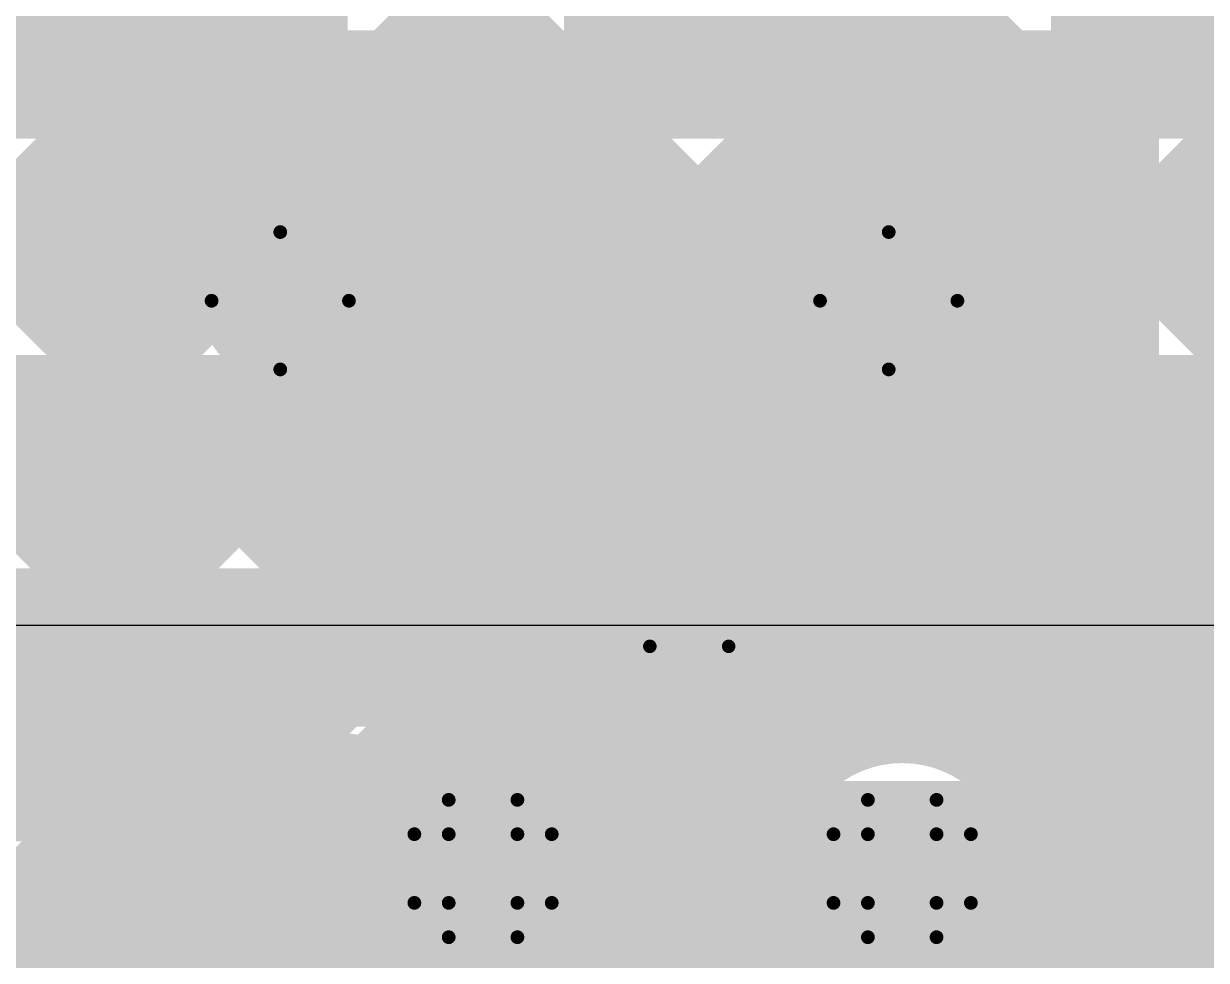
# Model space of a CAD drawing. Header units: millimetres. Extents: x 13 to 259, y -2 to 326.
# Drawn here: x 86.601 to 90.975, y 130.56 to 134.025 of the extents above; entities that cross this region are included whole.
import ezdxf

# ---------------------------------------------------------------- set-up
doc = ezdxf.new("R2010")
doc.units = ezdxf.units.MM
for name, color, linetype in [('BottomLayer', 5, 'Continuous'), ('BottomSolder', 6, 'Continuous'), ('ConnectLayer', 7, 'Continuous'), ('DrillDrawing', 1, 'Continuous'), ('Mechanical14', 56, 'Continuous'), ('Mechanical15', 56, 'Continuous'), ('Mechanical2', 216, 'Continuous'), ('Mechanical34', 56, 'Continuous'), ('MidLayer1', 16, 'Continuous'), ('MidLayer2', 76, 'Continuous'), ('MidLayer3', 90, 'Continuous'), ('MidLayer4', 156, 'Continuous'), ('MidLayer5', 130, 'Continuous'), ('MidLayer6', 216, 'Continuous'), ('MultiLayer', 9, 'Continuous'), ('TopLayer', 1, 'Continuous'), ('TopOverlay', 2, 'Continuous'), ('TopPaste', 8, 'Continuous'), ('TopSolder', 216, 'Continuous')]:
    doc.layers.add(name, color=color, linetype=linetype)

# ---------------------------------------------------------------- blocks, each defined once
blk = doc.blocks.new('SOP65P640X120_8N_149')
at = {"layer": 'Mechanical14', "const_width": 0.1}
for points in [[(2.2, 1.5), (2.2, -1.5)], [(2.2, -1.5), (-2.2, -1.5)]]:
    blk.add_lwpolyline(points, dxfattribs=at)
at = {"layer": 'Mechanical14', "const_width": 0.05}
blk.add_lwpolyline([(2.175, -1.5, 1), (2.225, -1.5, 1)], format="xyb", close=True, dxfattribs=at)
blk.add_lwpolyline([(2.175, -1.5, 1), (2.225, -1.5, 1)], format="xyb", close=True, dxfattribs=at)
at = {"layer": 'Mechanical15', "const_width": 0.05}
for points in [[(3.9, 1.8), (3.9, -1.8)], [(3.9, -1.8), (-3.9, -1.8)]]:
    blk.add_lwpolyline(points, dxfattribs=at)
at = {"layer": 'Mechanical15', "const_width": 0.025}
blk.add_lwpolyline([(3.8875, -1.8, 1), (3.9125, -1.8, 1)], format="xyb", close=True, dxfattribs=at)
blk.add_lwpolyline([(3.8875, -1.8, 1), (3.9125, -1.8, 1)], format="xyb", close=True, dxfattribs=at)
at = {"layer": 'TopLayer'}
blk.add_solid([(2.15, -1.2), (3.65, -1.2), (2.15, -0.75), (3.65, -0.75)], dxfattribs=at)
at = {"layer": 'TopPaste'}
blk.add_solid([(2.15, -1.2), (3.65, -1.2), (2.15, -0.75), (3.65, -0.75)], dxfattribs=at)
at = {"layer": 'TopSolder'}
for points in [[(2.0484, -0.6516), (3.7516, -0.6516), (2.0484, 0.0016), (3.7516, 0.0016)], [(2.0484, -1.3016), (3.7516, -1.3016), (2.0484, -0.6484), (3.7516, -0.6484)]]:
    blk.add_solid(points, dxfattribs=at)
blk = doc.blocks.new('SOP65P490X110_8N_151')
at = {"layer": 'Mechanical14', "const_width": 0.1}
for points in [[(-1.5, 1.5), (-1.5, -1.5)], [(1.5, -1.5), (-1.5, -1.5)]]:
    blk.add_lwpolyline(points, dxfattribs=at)
at = {"layer": 'Mechanical14', "const_width": 0.05}
blk.add_lwpolyline([(-1.525, -1.5, 1), (-1.475, -1.5, 1)], format="xyb", close=True, dxfattribs=at)
blk.add_lwpolyline([(-1.525, -1.5, 1), (-1.475, -1.5, 1)], format="xyb", close=True, dxfattribs=at)
at = {"layer": 'Mechanical15', "const_width": 0.05}
for points in [[(-3.2, 1.8), (-3.2, -1.8)], [(3.2, -1.8), (-3.2, -1.8)]]:
    blk.add_lwpolyline(points, dxfattribs=at)
at = {"layer": 'Mechanical15', "const_width": 0.025}
blk.add_lwpolyline([(-3.2125, -1.8, 1), (-3.1875, -1.8, 1)], format="xyb", close=True, dxfattribs=at)
blk.add_lwpolyline([(-3.2125, -1.8, 1), (-3.1875, -1.8, 1)], format="xyb", close=True, dxfattribs=at)
at = {"layer": 'TopLayer'}
blk.add_solid([(-2.95, -1.2), (-1.45, -1.2), (-2.95, -0.75), (-1.45, -0.75)], dxfattribs=at)
at = {"layer": 'TopOverlay', "const_width": 0.2}
for points in [[(-1.125, 1.5), (-1.125, -1.5)], [(1.125, -1.5), (-1.125, -1.5)]]:
    blk.add_lwpolyline(points, dxfattribs=at)
at = {"layer": 'TopOverlay', "const_width": 0.1}
blk.add_lwpolyline([(-1.175, -1.5, 1), (-1.075, -1.5, 1)], format="xyb", close=True, dxfattribs=at)
blk.add_lwpolyline([(-1.175, -1.5, 1), (-1.075, -1.5, 1)], format="xyb", close=True, dxfattribs=at)
at = {"layer": 'TopPaste'}
blk.add_solid([(-2.95, -1.2), (-1.45, -1.2), (-2.95, -0.75), (-1.45, -0.75)], dxfattribs=at)
at = {"layer": 'TopSolder'}
for points in [[(-3.0516, -0.6516), (-1.3484, -0.6516), (-3.0516, 0.0016), (-1.3484, 0.0016)], [(-3.0516, -1.3016), (-1.3484, -1.3016), (-3.0516, -0.6484), (-1.3484, -0.6484)]]:
    blk.add_solid(points, dxfattribs=at)

msp = doc.modelspace()

# ---------------------------------------------------------------- linework, layer by layer
at = {"layer": 'BottomLayer'}
for points, const_width in [([(87.4001, 133, 1), (87.7001, 133, 1)], 0.3), ([(89.6501, 133, 1), (89.9501, 133, 1)], 0.3), ([(88.175, 130.9, 1), (88.425, 130.9, 1)], 0.25), ([(89.725, 130.9, 1), (89.975, 130.9, 1)], 0.25)]:
    msp.add_lwpolyline(points, format="xyb", close=True, dxfattribs=dict(at, const_width=const_width))
at = {"layer": 'BottomSolder', "const_width": 0.3516}
for points in [[(88.1242, 130.9, 1), (88.4758, 130.9, 1)], [(87.3492, 130.25, 1), (87.7008, 130.25, 1)]]:
    msp.add_lwpolyline(points, format="xyb", close=True, dxfattribs=at)
at = {"layer": 'ConnectLayer', "const_width": 0.4}
for points in [[(80.8629, 136.36), (86.9362, 130.2867)], [(80.8629, 136.36), (86.9362, 130.2867)], [(82.5598, 136.36), (87.1798, 131.74)], [(83.4083, 136.36), (86.9311, 132.8373)], [(83.4083, 136.36), (86.9311, 132.8373)], [(83.4083, 136.36), (88.2787, 131.4896)], [(83.6649, 127.7884), (92.2366, 136.36)], [(83.6649, 127.7884), (92.2366, 136.36)], [(83.7228, 130.3918), (89.691, 136.36)], [(83.7228, 130.3918), (89.691, 136.36)], [(84.1847, 131.7022), (88.8425, 136.36)], [(84.2569, 136.36), (87.1321, 133.4847)], [(84.2569, 136.36), (87.1321, 133.4847)], [(84.2569, 136.36), (88.8769, 131.74)], [(85.071, 131.74), (89.691, 136.36)], [(85.1054, 136.36), (89.993, 131.4724)], [(85.1054, 136.36), (89.993, 131.4724)], [(85.1054, 136.36), (89.9327, 131.5327)], [(85.8345, 133.3521), (88.8425, 136.36)], [(85.8345, 133.3521), (88.8425, 136.36)], [(85.9195, 131.74), (90.5395, 136.36)], [(85.9539, 136.36), (89.1753, 133.1387)], [(85.9539, 136.36), (89.1753, 133.1387)], [(85.9539, 136.36), (90.5739, 131.74)], [(86.768, 131.74), (91.388, 136.36)], [(86.8025, 136.36), (89.5666, 133.5959)], [(86.8025, 136.36), (89.5666, 133.5959)], [(86.8025, 136.36), (91.4225, 131.74)], [(86.9998, 132.35), (86.9998, 136.36)], [(87.5998, 132.35), (87.5998, 136.36)], [(87.6166, 131.74), (92.2366, 136.36)], [(87.651, 136.36), (95.0356, 128.9754)], [(87.651, 136.36), (95.0356, 128.9754)], [(87.651, 136.36), (95.0356, 128.9754)], [(87.7777, 133.5982), (90.5395, 136.36)], [(87.7777, 133.5982), (90.5395, 136.36)], [(88.1733, 133.1453), (91.388, 136.36)], [(88.1733, 133.1453), (91.388, 136.36)], [(88.1998, 132.35), (88.1998, 136.36)], [(88.2346, 131.5095), (93.0851, 136.36)], [(88.4995, 136.36), (91.5124, 133.3471)], [(88.4995, 136.36), (91.5124, 133.3471)], [(88.4995, 136.36), (95.3751, 129.4844)], [(88.7998, 132.35), (88.7998, 136.36)], [(89.3136, 131.74), (93.9336, 136.36)], [(89.3998, 132.35), (89.3998, 136.36)], [(89.9998, 132.35), (89.9998, 136.36)], [(90.0921, 131.67), (94.7822, 136.36)], [(90.2136, 133.4885), (93.0851, 136.36)], [(90.2136, 133.4885), (93.0851, 136.36)], [(90.4218, 132.8482), (93.9336, 136.36)], [(90.4218, 132.8482), (93.9336, 136.36)], [(90.5998, 132.35), (90.5998, 136.36)], [(91.0107, 131.74), (95.6307, 136.36)], [(68.24, 133.7997), (151.36, 133.7997)], [(68.24, 133.1997), (151.36, 133.1997)], [(90.8855, 130.7663), (93.2828, 133.1636)], [(90.8855, 130.7663), (93.2828, 133.1636)], [(85.9397, 132.9801), (90.0115, 128.9083)], [(85.9397, 132.9801), (90.0115, 128.9083)], [(89.9092, 131.487), (91.4102, 132.9881)], [(89.9092, 131.487), (91.4102, 132.9881)], [(84.2526, 130.0731), (86.9519, 132.7724)], [(84.2526, 130.0731), (86.9519, 132.7724)], [(90.396, 132.7665), (96.743, 126.4194)], [(90.396, 132.7665), (96.743, 126.4194)], [(68.24, 132.5997), (100.2611, 132.5997)], [(87.5638, 130.8387), (89.3116, 132.5865)], [(87.5638, 130.8387), (89.3116, 132.5865)], [(88.0348, 132.5821), (89.3716, 131.2453)], [(88.0348, 132.5821), (89.3716, 131.2453)], [(90.3955, 131.1249), (91.7215, 132.4508)], [(90.3955, 131.1249), (91.7215, 132.4508)], [(85.6236, 132.4478), (87.2832, 130.7882)], [(85.6236, 132.4478), (87.2832, 130.7882)], [(84.4679, 129.4399), (87.4048, 132.3767)], [(84.4679, 129.4399), (87.4048, 132.3767)], [(87.3873, 132.3811), (90.3065, 129.4618)], [(87.3873, 132.3811), (90.3065, 129.4618)], [(88.0639, 130.4903), (89.9519, 132.3783)], [(88.0639, 130.4903), (89.9519, 132.3783)], [(89.9387, 132.3752), (97.3998, 124.9142)], [(89.9387, 132.3752), (97.3998, 124.9142)], [(81.5107, 132.35), (100.0114, 132.35)], [(82.0507, 131.81), (89.162, 131.81)], [(83.6649, 127.7884), (87.6866, 131.81)], [(84.4679, 129.4399), (86.838, 131.81)], [(85.4129, 131.81), (86.9362, 130.2867)], [(86.2614, 131.81), (87.2832, 130.7882)], [(87.1098, 131.81), (88.72, 130.1998)], [(87.5638, 130.8387), (88.5351, 131.81)], [(87.9583, 131.81), (88.72, 131.0483)], [(88.8069, 131.81), (88.9844, 131.6324)], [(88.8792, 131.5272), (89.162, 131.81)], [(84.3831, 131.74), (87.792, 131.74)], [(88.8081, 131.74), (89.342, 131.74)], [(90.3581, 131.74), (91.85, 131.74)], [(84.2154, 128.3388), (87.0766, 131.2)], [(84.3831, 131.2), (87.792, 131.2)], [(86.0228, 131.2), (86.9362, 130.2866)], [(86.8713, 131.2), (87.2832, 130.7881)], [(88.8081, 131.2), (89.342, 131.2)], [(90.3581, 131.2), (91.85, 131.2)], [(90.3955, 131.1248), (90.4707, 131.2)], [(90.8856, 130.7663), (91.3193, 131.2)], [(91.1139, 131.2), (91.85, 130.4639)], [(88.0639, 130.4903), (88.7201, 131.1464)], [(88.72, 130.0144), (88.72, 131.1444)], [(90.4225, 131.0429), (90.626, 130.8394)], [(90.4225, 131.0429), (90.626, 130.8394)], [(90.4225, 131.0429), (90.626, 130.8394)], [(87.5639, 130.8387), (87.7173, 130.9921)], [(90.4339, 130.985), (99.95, 130.985)], [(90.4804, 130.985), (90.626, 130.8394)], [(90.8855, 130.7663), (91.1042, 130.985)], [(88.8897, 130.8787), (89.6235, 130.1448)], [(88.5545, 130.1323), (89.263, 130.8409)], [(88.5545, 130.1323), (89.263, 130.8409)], [(88.5545, 130.1323), (89.263, 130.8408)], [(88.5529, 130.3669), (89.2628, 129.657)]]:
    msp.add_lwpolyline(points, dxfattribs=at)
at = {"layer": 'ConnectLayer'}
for points, const_width in [([(88.1901, 133, 1), (86.9101, 133, 1)], 0.4), ([(88.1901, 133, 1), (86.9101, 133, 1)], 0.4), ([(90.4401, 133, 1), (89.1601, 133, 1)], 0.4), ([(90.4401, 133, 1), (89.1601, 133, 1)], 0.4), ([(87.6777, 133.5982, 1), (87.8777, 133.5982, 1)], 0.2), ([(87.6777, 133.5982, 1), (87.8777, 133.5982, 1)], 0.2), ([(89.4666, 133.5959, 1), (89.6666, 133.5959, 1)], 0.2), ([(89.4666, 133.5959, 1), (89.6666, 133.5959, 1)], 0.2), ([(87.0322, 133.4847, 1), (87.2321, 133.4847, 1)], 0.2), ([(87.0322, 133.4847, 1), (87.2321, 133.4847, 1)], 0.2), ([(90.1136, 133.4885, 1), (90.3136, 133.4885, 1)], 0.2), ([(90.1136, 133.4885, 1), (90.3136, 133.4885, 1)], 0.2), ([(88.0733, 133.1453, 1), (88.2733, 133.1453, 1)], 0.2), ([(88.0733, 133.1453, 1), (88.2733, 133.1453, 1)], 0.2), ([(89.0753, 133.1387, 1), (89.2753, 133.1387, 1)], 0.2), ([(89.0753, 133.1387, 1), (89.2753, 133.1387, 1)], 0.2), ([(86.8101, 133, 1), (87.0101, 133, 1)], 0.2), ([(86.8101, 133, 1), (87.0101, 133, 1)], 0.2), ([(88.0901, 133, 1), (88.2901, 133, 1)], 0.2), ([(88.0901, 133, 1), (88.2901, 133, 1)], 0.2), ([(89.0601, 133, 1), (89.2601, 133, 1)], 0.2), ([(89.0601, 133, 1), (89.2601, 133, 1)], 0.2), ([(90.3401, 133, 1), (90.5401, 133, 1)], 0.2), ([(90.3401, 133, 1), (90.5401, 133, 1)], 0.2), ([(90.3218, 132.8482, 1), (90.5218, 132.8482, 1)], 0.2), ([(90.3218, 132.8482, 1), (90.5218, 132.8482, 1)], 0.2), ([(86.8311, 132.8373, 1), (87.0311, 132.8373, 1)], 0.2), ([(86.8311, 132.8373, 1), (87.0311, 132.8373, 1)], 0.2), ([(86.8519, 132.7724, 1), (87.0519, 132.7724, 1)], 0.2), ([(86.8519, 132.7724, 1), (87.0519, 132.7724, 1)], 0.2), ([(90.296, 132.7665, 1), (90.496, 132.7665, 1)], 0.2), ([(90.296, 132.7665, 1), (90.496, 132.7665, 1)], 0.2), ([(87.9348, 132.5821, 1), (88.1348, 132.5821, 1)], 0.2), ([(87.9348, 132.5821, 1), (88.1348, 132.5821, 1)], 0.2), ([(89.2116, 132.5865, 1), (89.4116, 132.5865, 1)], 0.2), ([(89.2116, 132.5865, 1), (89.4116, 132.5865, 1)], 0.2), ([(87.2873, 132.3811, 1), (87.4873, 132.3811, 1)], 0.2), ([(87.2873, 132.3811, 1), (87.4873, 132.3811, 1)], 0.2), ([(87.3048, 132.3767, 1), (87.5048, 132.3767, 1)], 0.2), ([(87.3048, 132.3767, 1), (87.5048, 132.3767, 1)], 0.2), ([(89.8387, 132.3752, 1), (90.0387, 132.3752, 1)], 0.2), ([(89.8387, 132.3752, 1), (90.0387, 132.3752, 1)], 0.2), ([(89.8519, 132.3783, 1), (90.0519, 132.3783, 1)], 0.2), ([(89.8519, 132.3783, 1), (90.0519, 132.3783, 1)], 0.2), ([(86.8998, 132.35, 1), (87.0998, 132.35, 1)], 0.2), ([(87.4998, 132.35, 1), (87.6998, 132.35, 1)], 0.2), ([(88.0998, 132.35, 1), (88.2998, 132.35, 1)], 0.2), ([(88.6998, 132.35, 1), (88.8998, 132.35, 1)], 0.2), ([(89.2998, 132.35, 1), (89.4998, 132.35, 1)], 0.2), ([(89.8998, 132.35, 1), (90.0998, 132.35, 1)], 0.2), ([(90.4998, 132.35, 1), (90.6998, 132.35, 1)], 0.2), ([(86.738, 131.81, 1), (86.938, 131.81, 1)], 0.2), ([(87.0098, 131.81, 1), (87.2098, 131.81, 1)], 0.2), ([(87.5866, 131.81, 1), (87.7866, 131.81, 1)], 0.2), ([(87.8583, 131.81, 1), (88.0583, 131.81, 1)], 0.2), ([(88.4351, 131.81, 1), (88.6351, 131.81, 1)], 0.2), ([(88.7069, 131.81, 1), (88.9069, 131.81, 1)], 0.2), ([(89.062, 131.81, 1), (89.262, 131.81, 1)], 0.2), ([(89.062, 131.81, 1), (89.262, 131.81, 1)], 0.2), ([(86.668, 131.74, 1), (86.868, 131.74, 1)], 0.2), ([(87.0798, 131.74, 1), (87.2798, 131.74, 1)], 0.2), ([(87.5166, 131.74, 1), (87.7166, 131.74, 1)], 0.2), ([(87.692, 131.74, 1), (87.892, 131.74, 1)], 0.2), ([(87.692, 131.74, 1), (87.892, 131.74, 1)], 0.2), ([(87.692, 131.74, 1), (87.892, 131.74, 1)], 0.2), ([(88.7081, 131.74, 1), (88.9081, 131.74, 1)], 0.2), ([(88.7081, 131.74, 1), (88.9081, 131.74, 1)], 0.2), ([(88.7081, 131.74, 1), (88.9081, 131.74, 1)], 0.2), ([(88.7769, 131.74, 1), (88.9769, 131.74, 1)], 0.2), ([(89.2136, 131.74, 1), (89.4136, 131.74, 1)], 0.2), ([(89.242, 131.74, 1), (89.442, 131.74, 1)], 0.2), ([(89.242, 131.74, 1), (89.442, 131.74, 1)], 0.2), ([(89.242, 131.74, 1), (89.442, 131.74, 1)], 0.2), ([(90.2581, 131.74, 1), (90.4581, 131.74, 1)], 0.2), ([(90.2581, 131.74, 1), (90.4581, 131.74, 1)], 0.2), ([(90.2581, 131.74, 1), (90.4581, 131.74, 1)], 0.2), ([(90.4739, 131.74, 1), (90.6739, 131.74, 1)], 0.2), ([(90.9107, 131.74, 1), (91.1107, 131.74, 1)], 0.2), ([(89.9921, 131.67, 1), (90.1921, 131.67, 1)], 0.2), ([(88.8844, 131.6324, 1), (89.0844, 131.6324, 1)], 0.2), ([(89.8327, 131.5327, 1), (90.0327, 131.5327, 1)], 0.2), ([(88.1346, 131.5095, 1), (88.3346, 131.5095, 1)], 0.2), ([(88.1787, 131.4896, 1), (88.3787, 131.4896, 1)], 0.2), ([(88.7782, 131.5262, 1), (88.9782, 131.5262, 1)], 0.2), ([(88.7792, 131.5272, 1), (88.9792, 131.5272, 1)], 0.2), ([(88.7792, 131.5272, 1), (88.9792, 131.5272, 1)], 0.2), ([(88.1489, 131.4878, 1), (88.3489, 131.4878, 1)], 0.2), ([(88.1489, 131.4878, 1), (88.3489, 131.4878, 1)], 0.2), ([(88.1489, 131.4878, 1), (88.3489, 131.4878, 1)], 0.2), ([(88.2512, 131.4878, 1), (88.4512, 131.4878, 1)], 0.2), ([(88.2512, 131.4878, 1), (88.4512, 131.4878, 1)], 0.2), ([(88.2512, 131.4878, 1), (88.4512, 131.4878, 1)], 0.2), ([(89.6989, 131.4878, 1), (89.8989, 131.4878, 1)], 0.2), ([(89.6989, 131.4878, 1), (89.8989, 131.4878, 1)], 0.2), ([(89.6989, 131.4878, 1), (89.8989, 131.4878, 1)], 0.2), ([(89.8012, 131.4878, 1), (90.0012, 131.4878, 1)], 0.2), ([(89.8012, 131.4878, 1), (90.0012, 131.4878, 1)], 0.2), ([(89.8012, 131.4878, 1), (90.0012, 131.4878, 1)], 0.2), ([(89.8092, 131.487, 1), (90.0092, 131.487, 1)], 0.2), ([(89.8092, 131.487, 1), (90.0092, 131.487, 1)], 0.2), ([(89.893, 131.4724, 1), (90.093, 131.4724, 1)], 0.2), ([(89.893, 131.4724, 1), (90.093, 131.4724, 1)], 0.2), ([(89.2716, 131.2453, 1), (89.4716, 131.2453, 1)], 0.2), ([(89.2716, 131.2453, 1), (89.4716, 131.2453, 1)], 0.2), ([(86.7713, 131.2, 1), (86.9713, 131.2, 1)], 0.2), ([(86.9766, 131.2, 1), (87.1766, 131.2, 1)], 0.2), ([(87.692, 131.2, 1), (87.892, 131.2, 1)], 0.2), ([(87.692, 131.2, 1), (87.892, 131.2, 1)], 0.2), ([(88.7081, 131.2, 1), (88.9081, 131.2, 1)], 0.2), ([(88.7081, 131.2, 1), (88.9081, 131.2, 1)], 0.2), ([(89.242, 131.2, 1), (89.442, 131.2, 1)], 0.2), ([(89.242, 131.2, 1), (89.442, 131.2, 1)], 0.2), ([(90.2581, 131.2, 1), (90.4581, 131.2, 1)], 0.2), ([(90.2581, 131.2, 1), (90.4581, 131.2, 1)], 0.2), ([(90.3707, 131.2, 1), (90.5707, 131.2, 1)], 0.2), ([(91.0139, 131.2, 1), (91.2139, 131.2, 1)], 0.2), ([(88.62, 131.1444, 1), (88.82, 131.1444, 1)], 0.2), ([(88.62, 131.1444, 1), (88.82, 131.1444, 1)], 0.2), ([(88.62, 131.1444, 1), (88.82, 131.1444, 1)], 0.2), ([(88.6201, 131.1464, 1), (88.8201, 131.1464, 1)], 0.2), ([(90.2955, 131.1249, 1), (90.4955, 131.1249, 1)], 0.2), ([(90.2955, 131.1249, 1), (90.4955, 131.1249, 1)], 0.2), ([(90.2955, 131.1248, 1), (90.4955, 131.1248, 1)], 0.2), ([(88.62, 131.0483, 1), (88.82, 131.0483, 1)], 0.2), ([(90.3225, 131.0429, 1), (90.5225, 131.0429, 1)], 0.2), ([(90.3225, 131.0429, 1), (90.5225, 131.0429, 1)], 0.2), ([(90.3225, 131.0429, 1), (90.5225, 131.0429, 1)], 0.2), ([(87.6173, 130.9921, 1), (87.8173, 130.9921, 1)], 0.2), ([(90.3339, 130.985, 1), (90.5339, 130.985, 1)], 0.2), ([(90.3339, 130.985, 1), (90.5339, 130.985, 1)], 0.2), ([(90.3804, 130.985, 1), (90.5804, 130.985, 1)], 0.2), ([(91.0042, 130.985, 1), (91.2042, 130.985, 1)], 0.2), ([(88.25, 130.9, 1), (88.45, 130.9, 1)], 0.2), ([(88.7897, 130.8787, 1), (88.9897, 130.8787, 1)], 0.2), ([(88.79, 130.9, 1), (88.99, 130.9, 1)], 0.2), ([(88.79, 130.9, 1), (88.99, 130.9, 1)], 0.2), ([(90.34, 130.9, 1), (90.54, 130.9, 1)], 0.2), ([(90.34, 130.9, 1), (90.54, 130.9, 1)], 0.2), ([(90.34, 130.9, 1), (90.54, 130.9, 1)], 0.2), ([(90.34, 130.9, 1), (90.54, 130.9, 1)], 0.2), ([(90.34, 130.9, 1), (90.54, 130.9, 1)], 0.2), ([(90.34, 130.9, 1), (90.54, 130.9, 1)], 0.2), ([(90.34, 130.9, 1), (90.54, 130.9, 1)], 0.2), ([(90.34, 130.9, 1), (90.54, 130.9, 1)], 0.2), ([(87.4638, 130.8387, 1), (87.6638, 130.8387, 1)], 0.2), ([(87.4638, 130.8387, 1), (87.6638, 130.8387, 1)], 0.2), ([(87.4638, 130.8387, 1), (87.6638, 130.8387, 1)], 0.2), ([(87.4639, 130.8387, 1), (87.6639, 130.8387, 1)], 0.2), ([(88.1838, 130.8527, 1), (88.3838, 130.8527, 1)], 0.2), ([(89.163, 130.8409, 1), (89.363, 130.8409, 1)], 0.2), ([(89.163, 130.8409, 1), (89.363, 130.8409, 1)], 0.2), ([(89.163, 130.8408, 1), (89.363, 130.8408, 1)], 0.2), ([(90.526, 130.8394, 1), (90.726, 130.8394, 1)], 0.2), ([(90.526, 130.8394, 1), (90.726, 130.8394, 1)], 0.2), ([(90.526, 130.8394, 1), (90.726, 130.8394, 1)], 0.2), ([(90.526, 130.8394, 1), (90.726, 130.8394, 1)], 0.2), ([(87.6173, 130.8078, 1), (87.8173, 130.8078, 1)], 0.2), ([(87.6173, 130.8078, 1), (87.8173, 130.8078, 1)], 0.2), ([(90.3341, 130.8162, 1), (90.5341, 130.8162, 1)], 0.2), ([(90.3341, 130.8162, 1), (90.5341, 130.8162, 1)], 0.2), ([(90.3341, 130.8162, 1), (90.5341, 130.8162, 1)], 0.2), ([(90.3341, 130.8162, 1), (90.5341, 130.8162, 1)], 0.2), ([(90.3341, 130.8162, 1), (90.5341, 130.8162, 1)], 0.2), ([(90.3341, 130.8162, 1), (90.5341, 130.8162, 1)], 0.2), ([(90.3341, 130.8162, 1), (90.5341, 130.8162, 1)], 0.2), ([(90.3341, 130.8162, 1), (90.5341, 130.8162, 1)], 0.2), ([(87.1832, 130.7882, 1), (87.3832, 130.7882, 1)], 0.2), ([(87.1832, 130.7882, 1), (87.3832, 130.7882, 1)], 0.2), ([(87.1832, 130.7882, 1), (87.3832, 130.7882, 1)], 0.2), ([(87.1832, 130.7881, 1), (87.3832, 130.7881, 1)], 0.2), ([(90.7855, 130.7663, 1), (90.9855, 130.7663, 1)], 0.2), ([(90.7855, 130.7663, 1), (90.9855, 130.7663, 1)], 0.2), ([(90.7855, 130.7663, 1), (90.9855, 130.7663, 1)], 0.2), ([(90.7856, 130.7663, 1), (90.9856, 130.7663, 1)], 0.2), ([(87.9639, 130.4903, 1), (88.1639, 130.4903, 1)], 0.2), ([(87.9639, 130.4903, 1), (88.1639, 130.4903, 1)], 0.2), ([(87.9639, 130.4903, 1), (88.1639, 130.4903, 1)], 0.2), ([(88.4529, 130.3669, 1), (88.6529, 130.3669, 1)], 0.2)]:
    msp.add_lwpolyline(points, format="xyb", close=True, dxfattribs=dict(at, const_width=const_width))
at = {"layer": 'ConnectLayer', "const_width": 0.4}
for points in [[(87.792, 131.74, -0.25767), (88.2489, 131.4878)], [(87.792, 131.74, -0.25767), (88.2489, 131.4878)], [(88.3512, 131.4878, -0.25767), (88.8081, 131.74)], [(88.3512, 131.4878, -0.25767), (88.8081, 131.74)], [(89.342, 131.74, -0.25767), (89.7989, 131.4878)], [(89.342, 131.74, -0.25767), (89.7989, 131.4878)], [(89.9012, 131.4878, -0.25767), (90.3581, 131.74)], [(89.9012, 131.4878, -0.25767), (90.3581, 131.74)], [(88.2489, 131.4878, -0.043395), (88.3512, 131.4878)], [(88.72, 131.1444, -0.199574), (88.8792, 131.5272)], [(88.72, 131.1444, -0.198912), (88.8782, 131.5262)], [(90.016, 130.3338, -3.003476), (90.44, 130.9)], [(90.016, 130.3338, -3.003476), (90.44, 130.9)], [(89.7989, 131.4878, -0.043395), (89.9012, 131.4878)], [(87.7173, 130.8078, -0.174316), (87.792, 131.2)], [(88.8081, 131.2, -0.134149), (88.89, 130.9)], [(90.016, 130.3338, -0.680251), (89.342, 131.2)], [(90.3581, 131.2, -0.134149), (90.44, 130.9)], [(90.4339, 130.985, -0.036159), (90.44, 130.9)], [(88.89, 130.9, -0.515127), (88.1078, 130.3422)], [(88.35, 130.9, -0.515127), (88.2838, 130.8527)], [(90.44, 130.9, -0.035656), (90.4341, 130.8162)], [(90.44, 130.9, -0.035656), (90.4341, 130.8162)], [(90.44, 130.9, -0.035656), (90.4341, 130.8162)], [(90.44, 130.9, -0.035656), (90.4341, 130.8162)], [(87.7173, 129.6922, -3.124794), (88.115, 130.25)], [(87.7173, 129.6922, -3.124794), (88.115, 130.25)], [(87.7173, 129.6922, -1.402385), (87.7173, 130.8078)], [(87.7173, 129.6922, -3.124794), (88.115, 130.25)], [(90.4341, 130.8162, -0.500434), (91.19, 130.25)], [(90.4341, 130.8162, -0.500434), (91.19, 130.25)], [(90.4341, 130.8162, -0.500434), (91.19, 130.25)], [(90.4341, 130.8162, -0.500434), (91.19, 130.25)]]:
    msp.add_lwpolyline(points, format="xyb", dxfattribs=at)
at = {"layer": 'DrillDrawing', "const_width": 0.0508}
for points in [[(87.2961, 133), (87.5501, 133.254)], [(87.5501, 133.254), (87.8041, 133)], [(89.5461, 133), (89.8001, 133.254)], [(89.8001, 133.254), (90.0541, 133)], [(87.2961, 133), (87.5501, 132.746)], [(87.5501, 132.746), (87.8041, 133)], [(89.5461, 133), (89.8001, 132.746)], [(89.8001, 132.746), (90.0541, 133)], [(88.173, 131.027), (88.173, 131.154)], [(88.173, 131.154), (88.427, 131.154)], [(88.427, 131.027), (88.427, 131.154)], [(89.723, 131.027), (89.723, 131.154)], [(89.723, 131.154), (89.977, 131.154)], [(89.977, 131.027), (89.977, 131.154)], [(88.046, 130.773), (88.046, 131.027)], [(88.046, 131.027), (88.173, 131.027)], [(88.427, 131.027), (88.554, 131.027)], [(88.554, 130.773), (88.554, 131.027)], [(89.596, 130.773), (89.596, 131.027)], [(89.596, 131.027), (89.723, 131.027)], [(89.977, 131.027), (90.104, 131.027)], [(90.104, 130.773), (90.104, 131.027)], [(88.046, 130.773), (88.173, 130.773)], [(88.173, 130.646), (88.173, 130.773)], [(88.427, 130.773), (88.554, 130.773)], [(88.427, 130.646), (88.427, 130.773)], [(89.596, 130.773), (89.723, 130.773)], [(89.723, 130.646), (89.723, 130.773)], [(89.977, 130.773), (90.104, 130.773)], [(89.977, 130.646), (89.977, 130.773)], [(88.173, 130.646), (88.427, 130.646)], [(89.723, 130.646), (89.977, 130.646)]]:
    msp.add_lwpolyline(points, dxfattribs=at)
at = {"layer": 'DrillDrawing', "const_width": 0.0254}
for points in [[(87.5374, 133.254, 1), (87.5628, 133.254, 1)], [(87.5374, 133.254, 1), (87.5628, 133.254, 1)], [(89.7874, 133.254, 1), (89.8128, 133.254, 1)], [(89.7874, 133.254, 1), (89.8128, 133.254, 1)], [(87.2834, 133, 1), (87.3088, 133, 1)], [(87.2834, 133, 1), (87.3088, 133, 1)], [(87.7914, 133, 1), (87.8168, 133, 1)], [(87.7914, 133, 1), (87.8168, 133, 1)], [(89.5334, 133, 1), (89.5588, 133, 1)], [(89.5334, 133, 1), (89.5588, 133, 1)], [(90.0414, 133, 1), (90.0668, 133, 1)], [(90.0414, 133, 1), (90.0668, 133, 1)], [(87.5374, 132.746, 1), (87.5628, 132.746, 1)], [(87.5374, 132.746, 1), (87.5628, 132.746, 1)], [(89.7874, 132.746, 1), (89.8128, 132.746, 1)], [(89.7874, 132.746, 1), (89.8128, 132.746, 1)], [(88.1603, 131.154, 1), (88.1857, 131.154, 1)], [(88.1603, 131.154, 1), (88.1857, 131.154, 1)], [(88.4143, 131.154, 1), (88.4397, 131.154, 1)], [(88.4143, 131.154, 1), (88.4397, 131.154, 1)], [(89.7103, 131.154, 1), (89.7357, 131.154, 1)], [(89.7103, 131.154, 1), (89.7357, 131.154, 1)], [(89.9643, 131.154, 1), (89.9897, 131.154, 1)], [(89.9643, 131.154, 1), (89.9897, 131.154, 1)], [(88.0333, 131.027, 1), (88.0587, 131.027, 1)], [(88.0333, 131.027, 1), (88.0587, 131.027, 1)], [(88.1603, 131.027, 1), (88.1857, 131.027, 1)], [(88.1603, 131.027, 1), (88.1857, 131.027, 1)], [(88.4143, 131.027, 1), (88.4397, 131.027, 1)], [(88.4143, 131.027, 1), (88.4397, 131.027, 1)], [(88.5413, 131.027, 1), (88.5667, 131.027, 1)], [(88.5413, 131.027, 1), (88.5667, 131.027, 1)], [(89.5833, 131.027, 1), (89.6087, 131.027, 1)], [(89.5833, 131.027, 1), (89.6087, 131.027, 1)], [(89.7103, 131.027, 1), (89.7357, 131.027, 1)], [(89.7103, 131.027, 1), (89.7357, 131.027, 1)], [(89.9643, 131.027, 1), (89.9897, 131.027, 1)], [(89.9643, 131.027, 1), (89.9897, 131.027, 1)], [(90.0913, 131.027, 1), (90.1167, 131.027, 1)], [(90.0913, 131.027, 1), (90.1167, 131.027, 1)], [(88.0333, 130.773, 1), (88.0587, 130.773, 1)], [(88.0333, 130.773, 1), (88.0587, 130.773, 1)], [(88.1603, 130.773, 1), (88.1857, 130.773, 1)], [(88.1603, 130.773, 1), (88.1857, 130.773, 1)], [(88.4143, 130.773, 1), (88.4397, 130.773, 1)], [(88.4143, 130.773, 1), (88.4397, 130.773, 1)], [(88.5413, 130.773, 1), (88.5667, 130.773, 1)], [(88.5413, 130.773, 1), (88.5667, 130.773, 1)], [(89.5833, 130.773, 1), (89.6087, 130.773, 1)], [(89.5833, 130.773, 1), (89.6087, 130.773, 1)], [(89.7103, 130.773, 1), (89.7357, 130.773, 1)], [(89.7103, 130.773, 1), (89.7357, 130.773, 1)], [(89.9643, 130.773, 1), (89.9897, 130.773, 1)], [(89.9643, 130.773, 1), (89.9897, 130.773, 1)], [(90.0913, 130.773, 1), (90.1167, 130.773, 1)], [(90.0913, 130.773, 1), (90.1167, 130.773, 1)], [(88.1603, 130.646, 1), (88.1857, 130.646, 1)], [(88.1603, 130.646, 1), (88.1857, 130.646, 1)], [(88.4143, 130.646, 1), (88.4397, 130.646, 1)], [(88.4143, 130.646, 1), (88.4397, 130.646, 1)], [(89.7103, 130.646, 1), (89.7357, 130.646, 1)], [(89.7103, 130.646, 1), (89.7357, 130.646, 1)], [(89.9643, 130.646, 1), (89.9897, 130.646, 1)], [(89.9643, 130.646, 1), (89.9897, 130.646, 1)]]:
    msp.add_lwpolyline(points, format="xyb", close=True, dxfattribs=at)
at = {"layer": 'Mechanical2', "const_width": 0.635}
msp.add_lwpolyline([(90.1, 135.2, -0.414214), (89.1, 134.2)], format="xyb", dxfattribs=at)
at = {"layer": 'Mechanical2', "const_width": 0.3175}
msp.add_lwpolyline([(88.9413, 134.2, 1), (89.2588, 134.2, 1)], format="xyb", close=True, dxfattribs=at)
at = {"layer": 'Mechanical34', "const_width": 0.1}
msp.add_lwpolyline([(81.225, 131.8), (146.8, 131.8)], dxfattribs=at)
at = {"layer": 'MidLayer1'}
for points, const_width in [([(87.4001, 133, 1), (87.7001, 133, 1)], 0.3), ([(89.6501, 133, 1), (89.9501, 133, 1)], 0.3), ([(88.175, 130.9, 1), (88.425, 130.9, 1)], 0.25), ([(89.725, 130.9, 1), (89.975, 130.9, 1)], 0.25)]:
    msp.add_lwpolyline(points, format="xyb", close=True, dxfattribs=dict(at, const_width=const_width))
at = {"layer": 'MidLayer2'}
for points, const_width in [([(87.4001, 133, 1), (87.7001, 133, 1)], 0.3), ([(89.6501, 133, 1), (89.9501, 133, 1)], 0.3), ([(86.7, 131.525, 1), (86.8, 131.525, 1)], 0.1), ([(86.7, 131.525, 1), (86.8, 131.525, 1)], 0.1), ([(88.175, 130.9, 1), (88.425, 130.9, 1)], 0.25), ([(89.725, 130.9, 1), (89.975, 130.9, 1)], 0.25)]:
    msp.add_lwpolyline(points, format="xyb", close=True, dxfattribs=dict(at, const_width=const_width))
at = {"layer": 'MidLayer2', "const_width": 0.2}
for points in [[(85.475, 130.25), (86.75, 131.525)], [(86.75, 131.525), (92.25, 131.525)]]:
    msp.add_lwpolyline(points, dxfattribs=at)
at = {"layer": 'MidLayer3'}
for points, const_width in [([(87.4001, 133, 1), (87.7001, 133, 1)], 0.3), ([(89.6501, 133, 1), (89.9501, 133, 1)], 0.3), ([(89.5407, 131.525, 1), (89.7407, 131.525, 1)], 0.2), ([(89.5407, 131.525, 1), (89.7407, 131.525, 1)], 0.2), ([(89.16, 131.1444, 1), (89.36, 131.1444, 1)], 0.2), ([(89.16, 131.1444, 1), (89.36, 131.1444, 1)], 0.2), ([(88.175, 130.9, 1), (88.425, 130.9, 1)], 0.25), ([(89.725, 130.9, 1), (89.975, 130.9, 1)], 0.25)]:
    msp.add_lwpolyline(points, format="xyb", close=True, dxfattribs=dict(at, const_width=const_width))
at = {"layer": 'MidLayer3', "const_width": 0.4}
for points in [[(89.26, 131.1444), (89.6407, 131.525)], [(89.6407, 131.525), (99.95, 131.525)], [(89.26, 129.4371), (89.26, 131.1444)]]:
    msp.add_lwpolyline(points, dxfattribs=at)
at = {"layer": 'MidLayer4'}
for points, const_width in [([(87.4001, 133, 1), (87.7001, 133, 1)], 0.3), ([(89.6501, 133, 1), (89.9501, 133, 1)], 0.3), ([(87.925, 131.9, 1), (88.125, 131.9, 1)], 0.2), ([(87.925, 131.9, 1), (88.125, 131.9, 1)], 0.2), ([(89.465, 131.39, 1), (89.565, 131.39, 1)], 0.1), ([(89.465, 131.39, 1), (89.565, 131.39, 1)], 0.1), ([(90.31, 131.39, 1), (90.41, 131.39, 1)], 0.1), ([(90.31, 131.39, 1), (90.41, 131.39, 1)], 0.1), ([(90.55, 131.15, 1), (90.65, 131.15, 1)], 0.1), ([(90.55, 131.15, 1), (90.65, 131.15, 1)], 0.1), ([(88.175, 130.9, 1), (88.425, 130.9, 1)], 0.25), ([(89.725, 130.9, 1), (89.975, 130.9, 1)], 0.25), ([(89.8, 130.9, 1), (89.9, 130.9, 1)], 0.1), ([(89.8, 130.9, 1), (89.9, 130.9, 1)], 0.1)]:
    msp.add_lwpolyline(points, format="xyb", close=True, dxfattribs=dict(at, const_width=const_width))
for points, const_width in [([(85.075, 128.95), (88.025, 131.9)], 0.4), ([(88.025, 131.9), (103.2157, 131.9)], 0.4), ([(88.3, 130.175), (89.515, 131.39)], 0.2), ([(89.515, 131.39), (90.36, 131.39)], 0.2), ([(90.36, 131.39), (90.6, 131.15)], 0.2), ([(90.6, 130.25), (90.6, 131.15)], 0.2), ([(89.25, 130.3), (89.85, 130.9)], 0.2), ([(89.85, 130.307), (89.85, 130.9)], 0.2)]:
    msp.add_lwpolyline(points, dxfattribs=dict(at, const_width=const_width))
at = {"layer": 'MidLayer5'}
for points, const_width in [([(87.4001, 133, 1), (87.7001, 133, 1)], 0.3), ([(89.6501, 133, 1), (89.9501, 133, 1)], 0.3), ([(88.175, 130.9, 1), (88.425, 130.9, 1)], 0.25), ([(89.725, 130.9, 1), (89.975, 130.9, 1)], 0.25)]:
    msp.add_lwpolyline(points, format="xyb", close=True, dxfattribs=dict(at, const_width=const_width))
at = {"layer": 'MidLayer6'}
for points, const_width in [([(87.4001, 133, 1), (87.7001, 133, 1)], 0.3), ([(89.6501, 133, 1), (89.9501, 133, 1)], 0.3), ([(88.175, 130.9, 1), (88.425, 130.9, 1)], 0.25), ([(89.725, 130.9, 1), (89.975, 130.9, 1)], 0.25)]:
    msp.add_lwpolyline(points, format="xyb", close=True, dxfattribs=dict(at, const_width=const_width))
at = {"layer": 'MultiLayer'}
for points, const_width in [([(87.4001, 133, 1), (87.7001, 133, 1)], 0.3), ([(89.6501, 133, 1), (89.9501, 133, 1)], 0.3), ([(88.175, 130.9, 1), (88.425, 130.9, 1)], 0.25), ([(89.725, 130.9, 1), (89.975, 130.9, 1)], 0.25)]:
    msp.add_lwpolyline(points, format="xyb", close=True, dxfattribs=dict(at, const_width=const_width))
at = {"layer": 'TopLayer'}
msp.add_line((81.225, 131.8), (146.775, 131.8), dxfattribs=at)
for points, const_width in [([(87.4001, 133, 1), (87.7001, 133, 1)], 0.3), ([(89.6501, 133, 1), (89.9501, 133, 1)], 0.3), ([(88.175, 130.9, 1), (88.425, 130.9, 1)], 0.25), ([(89.725, 130.9, 1), (89.975, 130.9, 1)], 0.25)]:
    msp.add_lwpolyline(points, format="xyb", close=True, dxfattribs=dict(at, const_width=const_width))
at = {"layer": 'TopSolder', "const_width": 0.3516}
for points in [[(88.1242, 130.9, 1), (88.4758, 130.9, 1)], [(87.3492, 130.25, 1), (87.7008, 130.25, 1)]]:
    msp.add_lwpolyline(points, format="xyb", close=True, dxfattribs=at)

# ---------------------------------------------------------------- block references
at = {"rotation": 180}
for name, p in [('SOP65P490X110_8N_151', (85.7168, 129.9218)), ('SOP65P640X120_8N_149', (93.1082, 129.9218))]:
    msp.add_blockref(name, p, dxfattribs=at)

doc.saveas('drawing.dxf')
